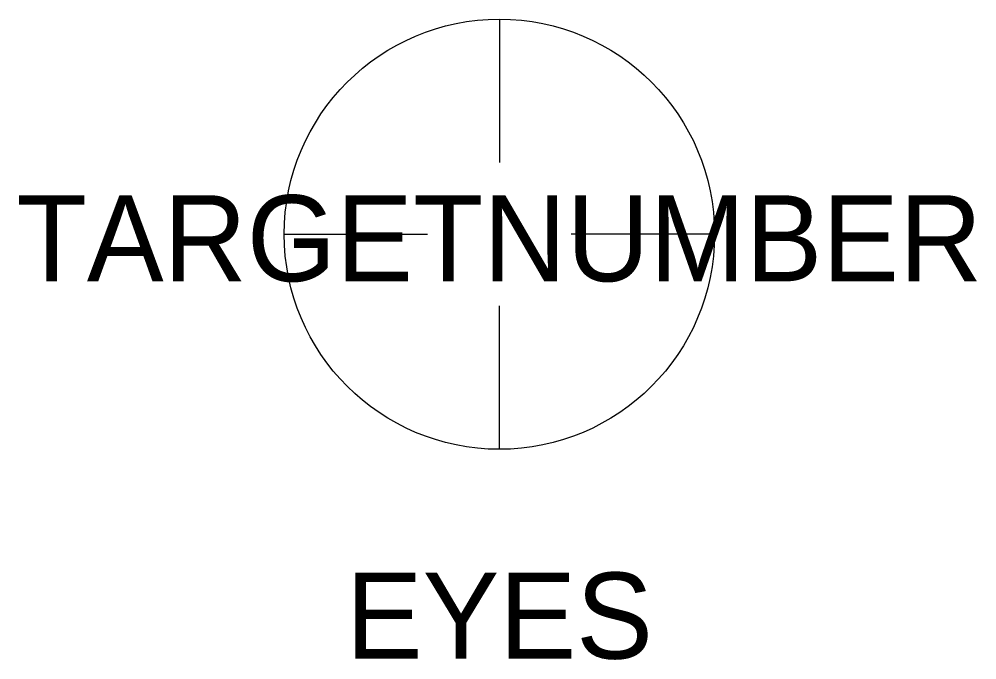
# Model space of a CAD drawing. Extents: x -1.12 to 1.11, y -0.99 to 0.5.
import ezdxf
from ezdxf.enums import TextEntityAlignment as Align

# ---------------------------------------------------------------- set-up
doc = ezdxf.new("R2010")
doc.units = 0
doc.layers.get('0').update_dxf_attribs({"linetype": 'CONTINUOUS'})

msp = doc.modelspace()

# ---------------------------------------------------------------- linework, layer by layer
at = {"color": 0}
for p, q in [((0, 0.5), (0, 0.1667)), ((-0.5, 0), (-0.1667, 0)), ((0.5, 0), (0.1667, 0)), ((0, -0.5), (0, -0.1667))]:
    msp.add_line(p, q, dxfattribs=at)
msp.add_circle((0, 0), 0.5, dxfattribs=at)

# ---------------------------------------------------------------- texts
msp.add_attdef('TARGETNUMBER', text='Target 0', height=0.2, dxfattribs=at).set_placement((0, -0.1094), align=Align.CENTER)
at = {"color": 0, "flags": 9}
msp.add_attdef('EYES', text='0', height=0.2, dxfattribs=at).set_placement((0, -0.9867), align=Align.CENTER)

doc.saveas('drawing.dxf')
